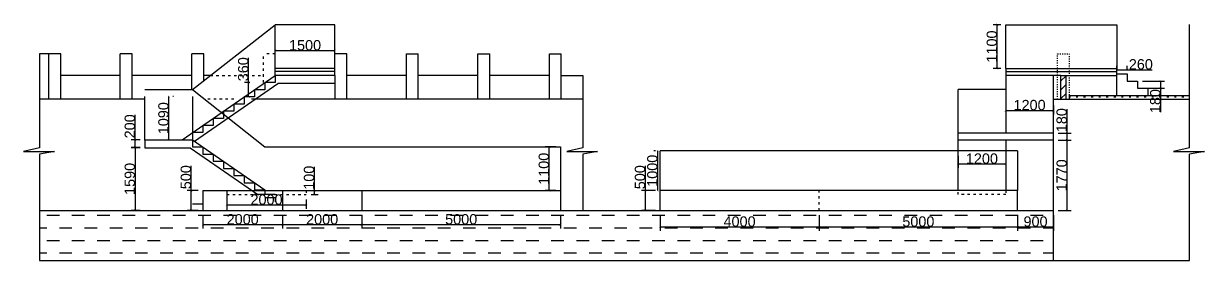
# Model space of a CAD drawing. Header units: millimetres. Extents: x 6131 to 92004, y -14326 to 40283.
# Drawn here: x 62283 to 92004, y 22355 to 28321 of the extents above; entities that cross this region are included whole.
import ezdxf

# ---------------------------------------------------------------- set-up
doc = ezdxf.new("R2010")
doc.units = ezdxf.units.MM
doc.linetypes.add('ACAD_ISO03W100', pattern=[30, 12, -18])
doc.styles.get("Standard").update_dxf_attribs({"font": 'arial.ttf'})
doc.dimstyles.new('ISO-25', dxfattribs={"dimtxt": 260, "dimasz": 50, "dimexe": 100, "dimexo": 120, "dimtad": 1, "dimdec": 1, "dimtxsty": 'Standard', "dimblk": 'ARCHTICK', "dimcen": 2.5, "dimclrd": 3, "dimclre": 3, "dimadec": 0, "dimazin": 0, "dimtfac": 1, "dimtdec": 1, "dimtmove": 0, "dimatfit": 3, "dimfxl": 1, "dimarcsym": 0})

# ---------------------------------------------------------------- blocks, each defined once
blk = doc.blocks.new('_ArchTick')
at = {"color": 0, "linetype": 'ByBlock', "const_width": 0.15}
blk.add_lwpolyline([(-0.5, -0.5), (0.5, 0.5)], dxfattribs=at)
blk = doc.blocks.new('*D46')
at = {"color": 3, "lineweight": -2, "transparency": 16777216}
for p, q in [((66500, 24113), (66500, 24738)), ((66677, 24113), (66400, 24113)), ((66500, 23613), (66500, 24113)), ((66677, 23613), (66400, 23613))]:
    blk.add_line(p, q, dxfattribs=at)
at = {"layer": 'Defpoints', "color": 0, "transparency": 16777216}
for p in [(66500, 24113), (66797, 24113), (66797, 23613)]:
    blk.add_point(p, dxfattribs=at)
at = {"color": 3, "lineweight": -2, "transparency": 16777216, "xscale": 50, "yscale": 50, "zscale": 50}
for p, rotation in [((66500, 24113), 90), ((66500, 23613), 270)]:
    blk.add_blockref('_ArchTick', p, dxfattribs=dict(at, rotation=rotation))
at = {"color": 0, "transparency": 16777216, "insert": (66367, 24451), "char_height": 260, "attachment_point": 5, "rotation": 90}
blk.add_mtext('500', dxfattribs=at)
blk = doc.blocks.new('*D47')
at = {"color": 3, "lineweight": -2, "transparency": 16777216}
for p, q in [((66797, 23493), (66797, 23156)), ((68797, 23493), (68797, 23156)), ((66797, 23256), (68797, 23256))]:
    blk.add_line(p, q, dxfattribs=at)
at = {"layer": 'Defpoints', "color": 0, "transparency": 16777216}
for p in [(66797, 23613), (68797, 23613), (68797, 23256)]:
    blk.add_point(p, dxfattribs=at)
at = {"color": 3, "lineweight": -2, "transparency": 16777216, "xscale": 50, "yscale": 50, "zscale": 50, "rotation": 180}
blk.add_blockref('_ArchTick', (66797, 23256), dxfattribs=at)
at = {"color": 3, "lineweight": -2, "transparency": 16777216, "xscale": 50, "yscale": 50, "zscale": 50}
blk.add_blockref('_ArchTick', (68797, 23256), dxfattribs=at)
at = {"color": 0, "transparency": 16777216, "insert": (67797, 23389), "char_height": 260, "attachment_point": 5}
blk.add_mtext('2000', dxfattribs=at)
blk = doc.blocks.new('*D48')
at = {"color": 3, "lineweight": -2, "transparency": 16777216}
for p, q in [((68797, 23493), (68797, 23156)), ((70797, 23493), (70797, 23156)), ((68797, 23256), (70797, 23256))]:
    blk.add_line(p, q, dxfattribs=at)
at = {"layer": 'Defpoints', "color": 0, "transparency": 16777216}
for p in [(68797, 23613), (70797, 23613), (70797, 23256)]:
    blk.add_point(p, dxfattribs=at)
at = {"color": 3, "lineweight": -2, "transparency": 16777216, "xscale": 50, "yscale": 50, "zscale": 50, "rotation": 180}
blk.add_blockref('_ArchTick', (68797, 23256), dxfattribs=at)
at = {"color": 3, "lineweight": -2, "transparency": 16777216, "xscale": 50, "yscale": 50, "zscale": 50}
blk.add_blockref('_ArchTick', (70797, 23256), dxfattribs=at)
at = {"color": 0, "transparency": 16777216, "insert": (69797, 23389), "char_height": 260, "attachment_point": 5}
blk.add_mtext('2000', dxfattribs=at)
blk = doc.blocks.new('*D49')
at = {"color": 3, "lineweight": -2, "transparency": 16777216}
for p, q in [((70797, 23493), (70797, 23156)), ((75797, 23493), (75797, 23156)), ((70797, 23256), (75797, 23256))]:
    blk.add_line(p, q, dxfattribs=at)
at = {"layer": 'Defpoints', "color": 0, "transparency": 16777216}
for p in [(70797, 23613), (75797, 23613), (75797, 23256)]:
    blk.add_point(p, dxfattribs=at)
at = {"color": 3, "lineweight": -2, "transparency": 16777216, "xscale": 50, "yscale": 50, "zscale": 50, "rotation": 180}
blk.add_blockref('_ArchTick', (70797, 23256), dxfattribs=at)
at = {"color": 3, "lineweight": -2, "transparency": 16777216, "xscale": 50, "yscale": 50, "zscale": 50}
blk.add_blockref('_ArchTick', (75797, 23256), dxfattribs=at)
at = {"color": 0, "transparency": 16777216, "insert": (73297, 23389), "char_height": 260, "attachment_point": 5}
blk.add_mtext('5000', dxfattribs=at)
blk = doc.blocks.new('*D50')
at = {"color": 3, "lineweight": -2, "transparency": 16777216}
for p, q in [((69601, 24113), (69601, 24714)), ((69517, 24113), (69701, 24113)), ((69601, 24013), (69601, 24113)), ((69517, 24013), (69701, 24013))]:
    blk.add_line(p, q, dxfattribs=at)
at = {"layer": 'Defpoints', "color": 0, "transparency": 16777216}
for p in [(69397, 24113), (69601, 24113), (69397, 24013)]:
    blk.add_point(p, dxfattribs=at)
at = {"color": 3, "lineweight": -2, "transparency": 16777216, "xscale": 50, "yscale": 50, "zscale": 50}
for p, rotation in [((69601, 24113), 90), ((69601, 24013), 270)]:
    blk.add_blockref('_ArchTick', p, dxfattribs=dict(at, rotation=rotation))
at = {"color": 0, "transparency": 16777216, "insert": (69468, 24438), "char_height": 260, "attachment_point": 5, "rotation": 90}
blk.add_mtext('100', dxfattribs=at)
blk = doc.blocks.new('*D51')
at = {"color": 3, "lineweight": -2, "transparency": 16777216}
for p, q in [((67397, 23893), (67397, 23651)), ((69397, 23893), (69397, 23651)), ((67397, 23751), (69397, 23751))]:
    blk.add_line(p, q, dxfattribs=at)
at = {"layer": 'Defpoints', "color": 0, "transparency": 16777216}
for p in [(67397, 24013), (69397, 24013), (69397, 23751)]:
    blk.add_point(p, dxfattribs=at)
at = {"color": 3, "lineweight": -2, "transparency": 16777216, "xscale": 50, "yscale": 50, "zscale": 50, "rotation": 180}
blk.add_blockref('_ArchTick', (67397, 23751), dxfattribs=at)
at = {"color": 3, "lineweight": -2, "transparency": 16777216, "xscale": 50, "yscale": 50, "zscale": 50}
blk.add_blockref('_ArchTick', (69397, 23751), dxfattribs=at)
at = {"color": 0, "transparency": 16777216, "insert": (68397, 23885), "char_height": 260, "attachment_point": 5}
blk.add_mtext('2000', dxfattribs=at)
blk = doc.blocks.new('*D52')
at = {"color": 3, "lineweight": -2, "transparency": 16777216}
for p, q in [((75677, 25213), (75412, 25213)), ((75512, 24113), (75512, 25213)), ((75677, 24113), (75412, 24113))]:
    blk.add_line(p, q, dxfattribs=at)
at = {"layer": 'Defpoints', "color": 0, "transparency": 16777216}
for p in [(75512, 25213), (75797, 25213), (75797, 24113)]:
    blk.add_point(p, dxfattribs=at)
at = {"color": 3, "lineweight": -2, "transparency": 16777216, "xscale": 50, "yscale": 50, "zscale": 50}
for p, rotation in [((75512, 25213), 90), ((75512, 24113), 270)]:
    blk.add_blockref('_ArchTick', p, dxfattribs=dict(at, rotation=rotation))
at = {"color": 0, "transparency": 16777216, "insert": (75378, 24663), "char_height": 260, "attachment_point": 5, "rotation": 90}
blk.add_mtext('1100', dxfattribs=at)
blk = doc.blocks.new('*D53')
at = {"color": 3, "lineweight": -2, "transparency": 16777216}
for p, q in [((68617, 27683), (68617, 27741)), ((68617, 27641), (70117, 27641)), ((70117, 27683), (70117, 27741))]:
    blk.add_line(p, q, dxfattribs=at)
at = {"layer": 'Defpoints', "color": 0, "transparency": 16777216}
for p in [(70117, 27641), (68617, 27563), (70117, 27563)]:
    blk.add_point(p, dxfattribs=at)
at = {"color": 3, "lineweight": -2, "transparency": 16777216, "xscale": 50, "yscale": 50, "zscale": 50, "rotation": 180}
blk.add_blockref('_ArchTick', (68617, 27641), dxfattribs=at)
at = {"color": 3, "lineweight": -2, "transparency": 16777216, "xscale": 50, "yscale": 50, "zscale": 50}
blk.add_blockref('_ArchTick', (70117, 27641), dxfattribs=at)
at = {"color": 0, "transparency": 16777216, "insert": (69367, 27774), "char_height": 260, "attachment_point": 5}
blk.add_mtext('1500', dxfattribs=at)
blk = doc.blocks.new('*D54')
at = {"color": 3, "lineweight": -2, "transparency": 16777216}
for p, q in [((65217, 25203), (64990, 25203)), ((65090, 25203), (65090, 23613)), ((65217, 23613), (64990, 23613))]:
    blk.add_line(p, q, dxfattribs=at)
at = {"layer": 'Defpoints', "color": 0, "transparency": 16777216}
for p in [(65337, 25203), (65090, 23613), (65337, 23613)]:
    blk.add_point(p, dxfattribs=at)
at = {"color": 3, "lineweight": -2, "transparency": 16777216, "xscale": 50, "yscale": 50, "zscale": 50}
for p, rotation in [((65090, 25203), 90), ((65090, 23613), 270)]:
    blk.add_blockref('_ArchTick', p, dxfattribs=dict(at, rotation=rotation))
at = {"color": 0, "transparency": 16777216, "insert": (64957, 24408), "char_height": 260, "attachment_point": 5, "rotation": 90}
blk.add_mtext('1590', dxfattribs=at)
blk = doc.blocks.new('*D55')
at = {"color": 3, "lineweight": -2, "transparency": 16777216}
for p, q in [((65090, 25393), (65090, 26023)), ((65217, 25393), (64990, 25393)), ((65090, 25193), (65090, 25393)), ((65217, 25193), (64990, 25193))]:
    blk.add_line(p, q, dxfattribs=at)
at = {"layer": 'Defpoints', "color": 0, "transparency": 16777216}
for p in [(65090, 25393), (65337, 25393), (65337, 25193)]:
    blk.add_point(p, dxfattribs=at)
at = {"color": 3, "lineweight": -2, "transparency": 16777216, "xscale": 50, "yscale": 50, "zscale": 50}
for p, rotation in [((65090, 25393), 90), ((65090, 25193), 270)]:
    blk.add_blockref('_ArchTick', p, dxfattribs=dict(at, rotation=rotation))
at = {"color": 0, "transparency": 16777216, "insert": (64957, 25733), "char_height": 260, "attachment_point": 5, "rotation": 90}
blk.add_mtext('200', dxfattribs=at)
blk = doc.blocks.new('*D56')
at = {"color": 3, "lineweight": -2, "transparency": 16777216}
for p, q in [((65937, 25393), (65937, 26483)), ((66057, 26483), (66037, 26483)), ((65817, 25393), (65837, 25393))]:
    blk.add_line(p, q, dxfattribs=at)
at = {"layer": 'Defpoints', "color": 0, "transparency": 16777216}
for p in [(65937, 26483), (65937, 26483), (65937, 25393)]:
    blk.add_point(p, dxfattribs=at)
at = {"color": 3, "lineweight": -2, "transparency": 16777216, "xscale": 50, "yscale": 50, "zscale": 50}
for p, rotation in [((65937, 26483), 90), ((65937, 25393), 270)]:
    blk.add_blockref('_ArchTick', p, dxfattribs=dict(at, rotation=rotation))
at = {"color": 0, "transparency": 16777216, "insert": (65804, 25938), "char_height": 260, "attachment_point": 5, "rotation": 90}
blk.add_mtext('1090', dxfattribs=at)
blk = doc.blocks.new('*D58')
at = {"color": 3, "lineweight": -2, "transparency": 16777216}
for p, q in [((67946, 26833), (67946, 27458)), ((67977, 26833), (67846, 26833)), ((67946, 26473), (67946, 26833)), ((67977, 26473), (67846, 26473))]:
    blk.add_line(p, q, dxfattribs=at)
at = {"layer": 'Defpoints', "color": 0, "transparency": 16777216}
for p in [(67946, 26833), (68097, 26833), (68097, 26473)]:
    blk.add_point(p, dxfattribs=at)
at = {"color": 3, "lineweight": -2, "transparency": 16777216, "xscale": 50, "yscale": 50, "zscale": 50}
for p, rotation in [((67946, 26833), 90), ((67946, 26473), 270)]:
    blk.add_blockref('_ArchTick', p, dxfattribs=dict(at, rotation=rotation))
at = {"color": 0, "transparency": 16777216, "insert": (67812, 27171), "char_height": 260, "attachment_point": 5, "rotation": 90}
blk.add_mtext('360', dxfattribs=at)
blk = doc.blocks.new('*D59')
at = {"color": 3, "lineweight": -2, "transparency": 16777216}
for p, q in [((78304, 23493), (78304, 23099)), ((82304, 23493), (82304, 23099)), ((78304, 23199), (82304, 23199))]:
    blk.add_line(p, q, dxfattribs=at)
at = {"layer": 'Defpoints', "color": 0, "transparency": 16777216}
for p in [(78304, 23613), (82304, 23613), (82304, 23199)]:
    blk.add_point(p, dxfattribs=at)
at = {"color": 3, "lineweight": -2, "transparency": 16777216, "xscale": 50, "yscale": 50, "zscale": 50, "rotation": 180}
blk.add_blockref('_ArchTick', (78304, 23199), dxfattribs=at)
at = {"color": 3, "lineweight": -2, "transparency": 16777216, "xscale": 50, "yscale": 50, "zscale": 50}
blk.add_blockref('_ArchTick', (82304, 23199), dxfattribs=at)
at = {"color": 0, "transparency": 16777216, "insert": (80304, 23332), "char_height": 260, "attachment_point": 5}
blk.add_mtext('4000', dxfattribs=at)
blk = doc.blocks.new('*D60')
at = {"color": 3, "lineweight": -2, "transparency": 16777216}
for p, q in [((82304, 23493), (82304, 23099)), ((87304, 23493), (87304, 23099)), ((82304, 23199), (87304, 23199))]:
    blk.add_line(p, q, dxfattribs=at)
at = {"layer": 'Defpoints', "color": 0, "transparency": 16777216}
for p in [(82304, 23613), (87304, 23613), (87304, 23199)]:
    blk.add_point(p, dxfattribs=at)
at = {"color": 3, "lineweight": -2, "transparency": 16777216, "xscale": 50, "yscale": 50, "zscale": 50, "rotation": 180}
blk.add_blockref('_ArchTick', (82304, 23199), dxfattribs=at)
at = {"color": 3, "lineweight": -2, "transparency": 16777216, "xscale": 50, "yscale": 50, "zscale": 50}
blk.add_blockref('_ArchTick', (87304, 23199), dxfattribs=at)
at = {"color": 0, "transparency": 16777216, "insert": (84804, 23332), "char_height": 260, "attachment_point": 5}
blk.add_mtext('5000', dxfattribs=at)
blk = doc.blocks.new('*D61')
at = {"color": 3, "lineweight": -2, "transparency": 16777216}
for p, q in [((77933, 24113), (77933, 24738)), ((78184, 24113), (77833, 24113)), ((77933, 23613), (77933, 24113)), ((78184, 23613), (77833, 23613))]:
    blk.add_line(p, q, dxfattribs=at)
at = {"layer": 'Defpoints', "color": 0, "transparency": 16777216}
for p in [(77933, 24113), (78304, 24113), (78304, 23613)]:
    blk.add_point(p, dxfattribs=at)
at = {"color": 3, "lineweight": -2, "transparency": 16777216, "xscale": 50, "yscale": 50, "zscale": 50}
for p, rotation in [((77933, 24113), 90), ((77933, 23613), 270)]:
    blk.add_blockref('_ArchTick', p, dxfattribs=dict(at, rotation=rotation))
at = {"color": 0, "transparency": 16777216, "insert": (77799, 24451), "char_height": 260, "attachment_point": 5, "rotation": 90}
blk.add_mtext('500', dxfattribs=at)
blk = doc.blocks.new('*D62')
at = {"color": 3, "lineweight": -2, "transparency": 16777216}
for p, q in [((87304, 23493), (87304, 23099)), ((88204, 23493), (88204, 23099)), ((87304, 23199), (88204, 23199))]:
    blk.add_line(p, q, dxfattribs=at)
at = {"layer": 'Defpoints', "color": 0, "transparency": 16777216}
for p in [(87304, 23613), (88204, 23613), (88204, 23199)]:
    blk.add_point(p, dxfattribs=at)
at = {"color": 3, "lineweight": -2, "transparency": 16777216, "xscale": 50, "yscale": 50, "zscale": 50, "rotation": 180}
blk.add_blockref('_ArchTick', (87304, 23199), dxfattribs=at)
at = {"color": 3, "lineweight": -2, "transparency": 16777216, "xscale": 50, "yscale": 50, "zscale": 50}
blk.add_blockref('_ArchTick', (88204, 23199), dxfattribs=at)
at = {"color": 0, "transparency": 16777216, "insert": (87754, 23332), "char_height": 260, "attachment_point": 5}
blk.add_mtext('900', dxfattribs=at)
blk = doc.blocks.new('*D63')
at = {"color": 3, "lineweight": -2, "transparency": 16777216}
for p, q in [((88324, 25383), (88647, 25383)), ((88547, 23613), (88547, 25383)), ((88324, 23613), (88647, 23613))]:
    blk.add_line(p, q, dxfattribs=at)
at = {"layer": 'Defpoints', "color": 0, "transparency": 16777216}
for p in [(88204, 25383), (88547, 25383), (88204, 23613)]:
    blk.add_point(p, dxfattribs=at)
at = {"color": 3, "lineweight": -2, "transparency": 16777216, "xscale": 50, "yscale": 50, "zscale": 50}
for p, rotation in [((88547, 25383), 90), ((88547, 23613), 270)]:
    blk.add_blockref('_ArchTick', p, dxfattribs=dict(at, rotation=rotation))
at = {"color": 0, "transparency": 16777216, "insert": (88413, 24498), "char_height": 260, "attachment_point": 5, "rotation": 90}
blk.add_mtext('1770', dxfattribs=at)
blk = doc.blocks.new('*D64')
at = {"color": 3, "lineweight": -2, "transparency": 16777216}
for p, q in [((88547, 25563), (88547, 26164)), ((88324, 25563), (88647, 25563)), ((88547, 25383), (88547, 25563)), ((88324, 25383), (88647, 25383))]:
    blk.add_line(p, q, dxfattribs=at)
at = {"layer": 'Defpoints', "color": 0, "transparency": 16777216}
for p in [(88204, 25563), (88547, 25563), (88204, 25383)]:
    blk.add_point(p, dxfattribs=at)
at = {"color": 3, "lineweight": -2, "transparency": 16777216, "xscale": 50, "yscale": 50, "zscale": 50}
for p, rotation in [((88547, 25563), 90), ((88547, 25383), 270)]:
    blk.add_blockref('_ArchTick', p, dxfattribs=dict(at, rotation=rotation))
at = {"color": 0, "transparency": 16777216, "insert": (88413, 25888), "char_height": 260, "attachment_point": 5, "rotation": 90}
blk.add_mtext('180', dxfattribs=at)
blk = doc.blocks.new('*D65')
at = {"color": 3, "lineweight": -2, "transparency": 16777216}
for p, q in [((78184, 25113), (78143, 25113)), ((78243, 24113), (78243, 25113)), ((78184, 24113), (78143, 24113))]:
    blk.add_line(p, q, dxfattribs=at)
at = {"layer": 'Defpoints', "color": 0, "transparency": 16777216}
for p in [(78243, 25113), (78304, 25113), (78304, 24113)]:
    blk.add_point(p, dxfattribs=at)
at = {"color": 3, "lineweight": -2, "transparency": 16777216, "xscale": 50, "yscale": 50, "zscale": 50}
for p, rotation in [((78243, 25113), 90), ((78243, 24113), 270)]:
    blk.add_blockref('_ArchTick', p, dxfattribs=dict(at, rotation=rotation))
at = {"color": 0, "transparency": 16777216, "insert": (78110, 24613), "char_height": 260, "attachment_point": 5, "rotation": 90}
blk.add_mtext('1000', dxfattribs=at)
blk = doc.blocks.new('*D66')
at = {"color": 3, "lineweight": -2, "transparency": 16777216}
for p, q in [((85804, 24993), (85804, 24685)), ((87004, 24993), (87004, 24685)), ((85804, 24785), (87004, 24785))]:
    blk.add_line(p, q, dxfattribs=at)
at = {"layer": 'Defpoints', "color": 0, "transparency": 16777216}
for p in [(85804, 25113), (87004, 25113), (87004, 24785)]:
    blk.add_point(p, dxfattribs=at)
at = {"color": 3, "lineweight": -2, "transparency": 16777216, "xscale": 50, "yscale": 50, "zscale": 50, "rotation": 180}
blk.add_blockref('_ArchTick', (85804, 24785), dxfattribs=at)
at = {"color": 3, "lineweight": -2, "transparency": 16777216, "xscale": 50, "yscale": 50, "zscale": 50}
blk.add_blockref('_ArchTick', (87004, 24785), dxfattribs=at)
at = {"color": 0, "transparency": 16777216, "insert": (86404, 24918), "char_height": 260, "attachment_point": 5}
blk.add_mtext('1200', dxfattribs=at)
blk = doc.blocks.new('*D67')
at = {"color": 3, "lineweight": -2, "transparency": 16777216}
for p, q in [((87004, 26258), (87004, 26033)), ((88204, 26258), (88204, 26033)), ((87004, 26133), (88204, 26133))]:
    blk.add_line(p, q, dxfattribs=at)
at = {"layer": 'Defpoints', "color": 0, "transparency": 16777216}
for p in [(87004, 26378), (88204, 26378), (88204, 26133)]:
    blk.add_point(p, dxfattribs=at)
at = {"color": 3, "lineweight": -2, "transparency": 16777216, "xscale": 50, "yscale": 50, "zscale": 50, "rotation": 180}
blk.add_blockref('_ArchTick', (87004, 26133), dxfattribs=at)
at = {"color": 3, "lineweight": -2, "transparency": 16777216, "xscale": 50, "yscale": 50, "zscale": 50}
blk.add_blockref('_ArchTick', (88204, 26133), dxfattribs=at)
at = {"color": 0, "transparency": 16777216, "insert": (87604, 26267), "char_height": 260, "attachment_point": 5}
blk.add_mtext('1200', dxfattribs=at)
blk = doc.blocks.new('*D68')
at = {"color": 3, "lineweight": -2, "transparency": 16777216}
for p, q in [((89804, 27173), (89804, 27260)), ((89804, 27160), (90064, 27160)), ((90064, 27173), (90064, 27260)), ((90064, 27160), (90693, 27160))]:
    blk.add_line(p, q, dxfattribs=at)
at = {"layer": 'Defpoints', "color": 0, "transparency": 16777216}
for p in [(89804, 27053), (90064, 27160), (90064, 27053)]:
    blk.add_point(p, dxfattribs=at)
at = {"color": 3, "lineweight": -2, "transparency": 16777216, "xscale": 50, "yscale": 50, "zscale": 50, "rotation": 180}
blk.add_blockref('_ArchTick', (89804, 27160), dxfattribs=at)
at = {"color": 3, "lineweight": -2, "transparency": 16777216, "xscale": 50, "yscale": 50, "zscale": 50}
blk.add_blockref('_ArchTick', (90064, 27160), dxfattribs=at)
at = {"color": 0, "transparency": 16777216, "insert": (90404, 27293), "char_height": 260, "attachment_point": 5}
blk.add_mtext('260', dxfattribs=at)
blk = doc.blocks.new('*D69')
at = {"color": 3, "lineweight": -2, "transparency": 16777216}
for p, q in [((90444, 26873), (91003, 26873)), ((90903, 26873), (90903, 26693)), ((90444, 26693), (91003, 26693)), ((90903, 26693), (90903, 26093))]:
    blk.add_line(p, q, dxfattribs=at)
at = {"layer": 'Defpoints', "color": 0, "transparency": 16777216}
for p in [(90324, 26873), (90324, 26693), (90903, 26693)]:
    blk.add_point(p, dxfattribs=at)
at = {"color": 3, "lineweight": -2, "transparency": 16777216, "xscale": 50, "yscale": 50, "zscale": 50}
for p, rotation in [((90903, 26873), 90), ((90903, 26693), 270)]:
    blk.add_blockref('_ArchTick', p, dxfattribs=dict(at, rotation=rotation))
at = {"color": 0, "transparency": 16777216, "insert": (90769, 26368), "char_height": 260, "attachment_point": 5, "rotation": 90}
blk.add_mtext('180', dxfattribs=at)
blk = doc.blocks.new('*D70')
at = {"color": 3, "lineweight": -2, "transparency": 16777216}
for p, q in [((86884, 28293), (86688, 28293)), ((86788, 27193), (86788, 28293)), ((86884, 27193), (86688, 27193))]:
    blk.add_line(p, q, dxfattribs=at)
at = {"layer": 'Defpoints', "color": 0, "transparency": 16777216}
for p in [(86788, 28293), (87004, 28293), (87004, 27193)]:
    blk.add_point(p, dxfattribs=at)
at = {"color": 3, "lineweight": -2, "transparency": 16777216, "xscale": 50, "yscale": 50, "zscale": 50}
for p, rotation in [((86788, 28293), 90), ((86788, 27193), 270)]:
    blk.add_blockref('_ArchTick', p, dxfattribs=dict(at, rotation=rotation))
at = {"color": 0, "transparency": 16777216, "insert": (86655, 27743), "char_height": 260, "attachment_point": 5, "rotation": 90}
blk.add_mtext('1100', dxfattribs=at)

msp = doc.modelspace()

# ---------------------------------------------------------------- hatches: boundary and pattern name
h = msp.add_hatch()
h.set_pattern_fill('ANSI31', color=251, scale=50)
h.paths.add_polyline_path([(88393.88, 26413.33), (88423.88, 26413.33), (88513.88, 26413.33), (88513.88, 27013.33), (88393.88, 27013.33)])
h = msp.add_hatch()
h.set_pattern_fill('CROSS', color=3, scale=15)
h.paths.add_polyline_path([(91632.04, 26513.33), (88603.88, 26513.33), (88603.88, 26413.33), (91632.04, 26413.33)])
h = msp.add_hatch()
h.set_pattern_fill('DASH', color=146, scale=100)
h.paths.add_polyline_path([(62684.41, 23613.33), (62684.41, 22354.85), (88203.88, 22354.85), (88203.88, 23613.33)])

# ---------------------------------------------------------------- linework, layer by layer
at = {"color": 252}
for p, q in [((66536.94, 26663.33), (68616.94, 28293.33)), ((68616.94, 27013.33), (68616.94, 28293.33)), ((70116.94, 28293.33), (68616.94, 28293.33)), ((70116.94, 27013.33), (70116.94, 28293.33)), ((87003.88, 28293.33), (89803.88, 28293.33)), ((87003.88, 27193.33), (87003.88, 28293.33)), ((89803.88, 28293.33), (89803.88, 27193.33)), ((91632.04, 25188.83), (91632.04, 28300.38)), ((62684.41, 27563.33), (62684.41, 25188.83)), ((70116.94, 27113.33), (68616.94, 27113.33)), ((76356.94, 27013.33), (76356.94, 25188.83)), ((88393.88, 26413.33), (88393.88, 27013.33)), ((88513.88, 27013.33), (88513.88, 26413.33)), ((65336.94, 26663.33), (66536.94, 26663.33)), ((65336.94, 25383.33), (65336.94, 26483.33)), ((66536.94, 26663.33), (68356.94, 25213.33)), ((66536.94, 26483.33), (66536.94, 25383.33)), ((87003.88, 26663.33), (85803.88, 26663.33)), ((85803.88, 25563.33), (85803.88, 26663.33)), ((62684.41, 25188.83), (62282.84, 25101.67)), ((62282.84, 25101.67), (63056.3, 25101.67)), ((63056.3, 25101.67), (62684.41, 25027.98)), ((62684.41, 25027.98), (62684.41, 22354.85)), ((68356.94, 25213.33), (75796.94, 25213.33)), ((75796.94, 25213.33), (75796.94, 24113.33)), ((76356.94, 25188.83), (75955.38, 25101.67)), ((75955.38, 25101.67), (76728.83, 25101.67)), ((76728.83, 25101.67), (76356.94, 25027.98)), ((76356.94, 25027.98), (76356.94, 23613.33)), ((87303.88, 25113.33), (78303.88, 25113.33)), ((78303.88, 24113.33), (78303.88, 25113.33)), ((87303.88, 25113.33), (87303.88, 24113.33)), ((91632.04, 25188.83), (91230.48, 25101.67)), ((91230.48, 25101.67), (92003.93, 25101.67)), ((92003.93, 25101.67), (91632.04, 25027.98)), ((91632.04, 22354.85), (91632.04, 25027.98)), ((68356.94, 24133.33), (68356.94, 24013.33))]:
    msp.add_line(p, q, dxfattribs=at)
for p, q in [((63216.94, 27563.33), (62684.41, 27563.33)), ((62916.94, 26413.33), (62916.94, 27563.33)), ((63216.94, 26413.33), (63216.94, 27563.33)), ((64716.94, 26413.33), (64716.94, 27563.33)), ((65016.94, 27563.33), (64716.94, 27563.33)), ((65016.94, 26413.33), (65016.94, 27563.33)), ((66516.94, 26663.33), (66516.94, 27563.33)), ((66816.94, 27563.33), (66516.94, 27563.33)), ((66816.94, 26882.75), (66816.94, 27563.33)), ((70416.94, 27563.33), (70116.94, 27563.33)), ((70416.94, 26413.33), (70416.94, 27563.33)), ((71916.94, 26413.33), (71916.94, 27563.33)), ((71916.94, 27563.33), (72216.94, 27563.33)), ((72216.94, 26413.33), (72216.94, 27563.33)), ((73716.94, 26413.33), (73716.94, 27563.33)), ((73716.94, 27563.33), (74016.94, 27563.33)), ((74016.94, 26413.33), (74016.94, 27563.33)), ((75516.94, 26413.33), (75516.94, 27563.33)), ((75516.94, 27563.33), (75816.94, 27563.33)), ((75816.94, 26413.33), (75816.94, 27563.33)), ((87003.88, 27113.33), (89803.88, 27113.33)), ((64716.94, 27013.33), (63216.94, 27013.33)), ((66516.94, 27013.33), (65016.94, 27013.33)), ((66276.94, 25393.33), (68616.94, 27013.33)), ((66582.62, 25361.7), (68679.41, 26813.33)), ((66983.56, 27013.33), (66816.94, 27013.33)), ((68616.94, 26833.33), (68356.94, 26833.33)), ((68356.94, 26833.33), (68356.94, 26653.33)), ((70116.94, 27013.33), (68616.94, 27013.33)), ((68616.94, 27013.33), (68616.94, 26833.33)), ((70116.94, 26813.33), (68679.41, 26813.33)), ((70116.94, 27013.33), (70116.94, 26413.33)), ((71916.94, 27013.33), (70416.94, 27013.33)), ((73716.94, 27013.33), (72216.94, 27013.33)), ((75516.94, 27013.33), (74016.94, 27013.33)), ((75816.94, 27013.33), (76356.94, 27013.33)), ((88393.88, 27013.33), (87003.88, 27013.33)), ((88203.88, 26413.33), (88203.88, 27013.33)), ((88393.88, 27013.33), (88513.88, 27013.33)), ((88513.88, 27013.33), (89803.88, 27013.33)), ((68096.94, 26473.33), (67836.94, 26473.33)), ((67836.94, 26473.33), (67836.94, 26293.33)), ((68356.94, 26653.33), (68096.94, 26653.33)), ((68096.94, 26653.33), (68096.94, 26473.33)), ((65336.94, 26413.33), (62684.41, 26413.33)), ((67836.94, 26293.33), (67576.94, 26293.33)), ((67576.94, 26293.33), (67576.94, 26113.33)), ((76356.94, 26413.33), (68015.59, 26413.33)), ((88203.88, 22354.85), (88203.88, 26413.33)), ((88203.88, 26413.33), (88423.88, 26413.33)), ((88423.88, 26413.33), (91632.04, 26413.33)), ((67316.94, 25933.33), (67056.94, 25933.33)), ((67056.94, 25933.33), (67056.94, 25753.33)), ((67576.94, 26113.33), (67316.94, 26113.33)), ((67316.94, 26113.33), (67316.94, 25933.33)), ((66796.94, 25573.33), (66536.94, 25573.33)), ((67056.94, 25753.33), (66796.94, 25753.33)), ((66796.94, 25753.33), (66796.94, 25573.33)), ((65336.94, 25393.33), (65336.94, 25193.33)), ((65336.94, 25393.33), (66536.94, 25393.33)), ((66536.94, 25393.33), (66536.94, 25213.33)), ((66536.94, 25393.33), (68356.94, 24133.33)), ((65336.94, 25193.33), (66474.46, 25193.33)), ((66474.46, 25193.33), (68178.91, 24013.33)), ((66536.94, 25213.33), (66796.94, 25213.33)), ((66796.94, 25213.33), (66796.94, 25033.33)), ((66796.94, 25033.33), (67056.94, 25033.33)), ((67056.94, 25033.33), (67056.94, 24853.33)), ((67056.94, 24853.33), (67316.94, 24853.33)), ((67316.94, 24853.33), (67316.94, 24673.33)), ((67316.94, 24673.33), (67576.94, 24673.33)), ((67576.94, 24673.33), (67576.94, 24493.33)), ((67576.94, 24493.33), (67836.94, 24493.33)), ((67836.94, 24493.33), (67836.94, 24313.33)), ((67836.94, 24313.33), (68096.94, 24313.33)), ((68096.94, 24313.33), (68096.94, 24133.33)), ((68096.94, 24133.33), (68356.94, 24133.33)), ((68356.94, 24123.33), (68356.94, 24123.33)), ((68616.94, 24013.33), (68096.94, 24013.33)), ((68356.94, 23943.33), (68616.94, 23943.33)), ((68616.94, 23943.33), (68616.94, 23833.33)), ((62684.41, 23613.33), (88203.88, 23613.33)), ((66796.94, 23773.33), (66536.94, 23773.33)), ((66796.94, 23773.33), (66536.94, 23773.33)), ((62684.41, 22354.85), (88203.88, 22354.85)), ((88203.88, 22354.85), (91632.04, 22354.85))]:
    msp.add_line(p, q)
at = {"color": 252, "linetype": 'ACAD_ISO03W100', "ltscale": 5}
for p, q in [((68316.94, 26833.33), (68316.94, 27563.33)), ((68616.94, 27563.33), (68316.94, 27563.33)), ((66983.56, 27013.33), (68316.94, 27013.33)), ((67576.94, 26413.33), (66850.73, 26413.33)), ((67396.94, 24113.33), (67396.94, 24013.33)), ((69396.94, 24113.33), (69396.94, 24013.33)), ((82303.88, 23613.33), (82303.88, 24113.33)), ((85803.88, 24013.33), (85803.88, 24113.33)), ((87003.88, 24113.33), (87003.88, 24013.33)), ((67396.94, 24013.33), (69396.94, 24013.33)), ((87003.88, 24013.33), (85803.88, 24013.33))]:
    msp.add_line(p, q, dxfattribs=at)
at = {"color": 252, "linetype": 'ACAD_ISO03W100', "ltscale": 2}
for p, q in [((88303.88, 26413.33), (88303.88, 27563.33)), ((88303.88, 27563.33), (88603.88, 27563.33)), ((88603.88, 27563.33), (88603.88, 26513.33)), ((88603.88, 26513.33), (88603.88, 26413.33))]:
    msp.add_line(p, q, dxfattribs=at)
at = {"color": 36}
for p, q in [((70116.94, 27193.33), (68616.94, 27193.33)), ((87003.88, 27193.33), (89803.88, 27193.33)), ((87003.88, 27193.33), (87003.88, 25563.33)), ((89803.88, 27113.33), (89803.88, 27193.33)), ((89803.88, 26513.33), (89803.88, 27113.33)), ((89803.88, 27053.33), (90063.88, 27053.33)), ((90063.88, 27053.33), (90063.88, 26873.33)), ((90063.88, 26873.33), (90323.88, 26873.33)), ((90323.88, 26873.33), (90323.88, 26693.33)), ((90323.88, 26693.33), (90583.88, 26693.33)), ((90583.88, 26693.33), (90583.88, 26513.33)), ((88203.88, 25563.33), (85803.88, 25563.33)), ((85803.88, 24113.33), (85803.88, 25563.33)), ((88203.88, 25383.33), (85803.88, 25383.33)), ((87003.88, 25383.33), (87003.88, 24113.33)), ((66796.94, 24113.33), (75796.94, 24113.33)), ((66796.94, 24113.33), (66796.94, 23613.33)), ((67396.94, 24113.33), (67396.94, 23613.33)), ((68796.94, 24113.33), (68796.94, 23613.33)), ((70796.94, 24113.33), (70796.94, 23613.33)), ((75796.94, 24113.33), (75796.94, 23613.33)), ((87303.88, 24113.33), (78303.88, 24113.33)), ((78303.88, 23613.33), (78303.88, 24113.33)), ((87303.88, 23613.33), (87303.88, 24113.33))]:
    msp.add_line(p, q, dxfattribs=at)
at = {"color": 3}
msp.add_line((88603.88, 26513.33), (91632.04, 26513.33), dxfattribs=at)

# ---------------------------------------------------------------- dimensions: what is measured, and where the dimension line sits
for base, p1, p2, picture, middle in [((86787.98, 28293.33), (87003.88, 27193.33), (87003.88, 28293.33), '*D70', (86654.61, 27743.33)), ((67945.57, 26833.33), (68096.94, 26473.33), (68096.94, 26833.33), '*D58', (67812.11, 27170.65)), ((90902.72, 26693.33), (90323.88, 26873.33), (90323.88, 26693.33), '*D69', (90769.35, 26368.16)), ((65936.94, 26483.33), (65936.94, 25393.33), (65936.94, 26483.33), '*D56', (65803.56, 25938.33)), ((88546.7, 25563.33), (88203.88, 25383.33), (88203.88, 25563.33), '*D64', (88413.32, 25888.5)), ((65090.27, 25393.33), (65336.94, 25193.33), (65336.94, 25393.33), '*D55', (64956.89, 25732.95)), ((88546.7, 25383.33), (88203.88, 23613.33), (88203.88, 25383.33), '*D63', (88413.32, 24498.33)), ((65090.27, 23613.33), (65336.94, 25203.33), (65336.94, 23613.33), '*D54', (64956.89, 24408.33)), ((75511.77, 25213.33), (75796.94, 24113.33), (75796.94, 25213.33), '*D52', (75378.4, 24663.33)), ((78243.48, 25113.33), (78303.88, 24113.33), (78303.88, 25113.33), '*D65', (78110.1, 24613.33)), ((66500.11, 24113.33), (66796.94, 23613.33), (66796.94, 24113.33), '*D46', (66366.73, 24450.74)), ((69600.9, 24113.33), (69396.94, 24013.33), (69396.94, 24113.33), '*D50', (69467.52, 24438.5)), ((77932.72, 24113.33), (78303.88, 23613.33), (78303.88, 24113.33), '*D61', (77799.35, 24450.74))]:
    dim = msp.add_linear_dim(base=base, p1=p1, p2=p2, angle=90, dimstyle='ISO-25')
    dim.commit()
    dim.dimension.update_dxf_attribs({"geometry": picture, "text_midpoint": middle})
for base, p1, p2, picture, middle in [((70116.94, 27641.04), (68616.94, 27563.33), (70116.94, 27563.33), '*D53', (69366.94, 27774.42)), ((90063.88, 27159.58), (89803.88, 27053.33), (90063.88, 27053.33), '*D68', (90403.5, 27292.95)), ((88203.88, 26133.41), (87003.88, 26378.33), (88203.88, 26378.33), '*D67', (87603.88, 26266.78)), ((87003.88, 24784.85), (85803.88, 25113.33), (87003.88, 25113.33), '*D66', (86403.88, 24918.23)), ((69396.94, 23751.48), (67396.94, 24013.33), (69396.94, 24013.33), '*D51', (68396.94, 23884.85)), ((68796.94, 23255.76), (66796.94, 23613.33), (68796.94, 23613.33), '*D47', (67796.94, 23389.13)), ((70796.94, 23255.76), (68796.94, 23613.33), (70796.94, 23613.33), '*D48', (69796.94, 23389.13)), ((75796.94, 23255.76), (70796.94, 23613.33), (75796.94, 23613.33), '*D49', (73296.94, 23389.13)), ((82303.88, 23199.06), (78303.88, 23613.33), (82303.88, 23613.33), '*D59', (80303.88, 23332.43)), ((87303.88, 23199.06), (82303.88, 23613.33), (87303.88, 23613.33), '*D60', (84803.88, 23332.43)), ((88203.88, 23199.06), (87303.88, 23613.33), (88203.88, 23613.33), '*D62', (87753.88, 23332.43))]:
    dim = msp.add_linear_dim(base=base, p1=p1, p2=p2, dimstyle='ISO-25')
    dim.commit()
    dim.dimension.update_dxf_attribs({"geometry": picture, "text_midpoint": middle})

doc.saveas('drawing.dxf')
